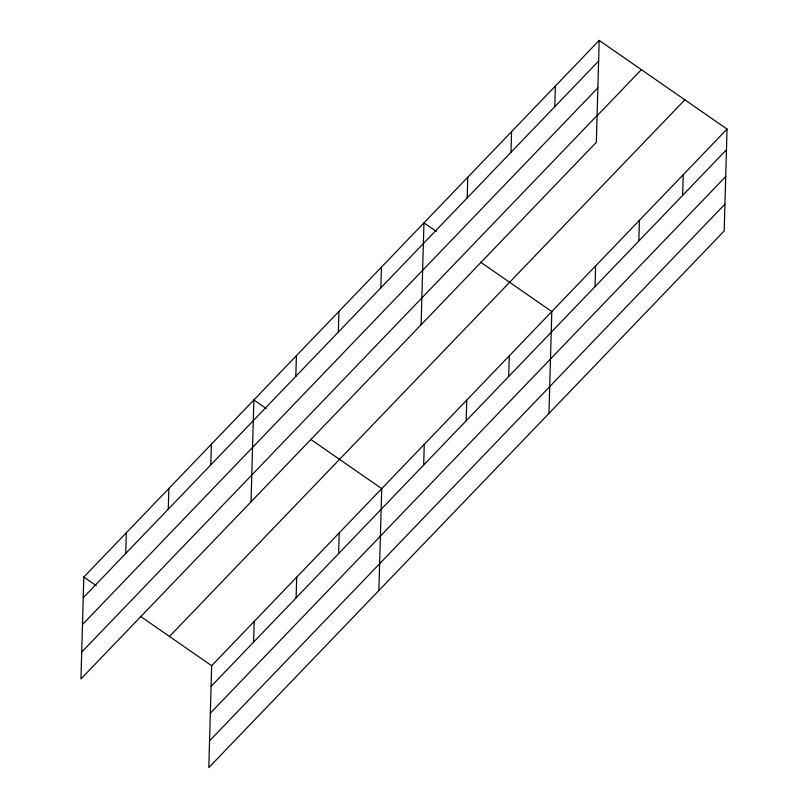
<?xml version="1.0" encoding="UTF-8"?>
<svg xmlns="http://www.w3.org/2000/svg" width="808" height="808" viewBox="0 0 808 808"><rect width="100%" height="100%" fill="white"/><g stroke="black" fill="none" stroke-linecap="round" stroke-linejoin="round"><path stroke-width="1.21" d="M599.193 40.4L83.81 577.043L80.962 678.912L596.344 142.279L599.193 40.4L727.038 129.088L724.19 230.957L208.807 767.6L211.656 665.721L727.038 129.088M125.755 553.44L126.331 532.765M168.266 509.171L168.852 488.497M210.787 464.903L211.363 444.218M251.036 501.829L253.884 399.95L266.236 408.515M253.601 642.128L254.177 621.453M295.829 376.356L296.405 355.671M296.112 597.859L296.698 577.175M338.34 332.078L338.926 311.403M338.633 553.581L339.209 532.906M380.861 287.81L381.437 267.135M378.881 590.507L381.729 488.638L310.565 439.269M421.109 324.735L423.958 222.857L436.31 231.421M423.675 465.034L424.25 444.36M467.186 197.92L467.771 177.245M466.196 420.766L466.772 400.091M510.999 152.308L511.575 131.633M508.707 376.488L509.293 355.813M554.803 106.686L555.379 86.012M548.965 413.413L551.803 311.545L480.639 262.176M595.041 286.608L595.617 265.923M638.845 240.986L639.421 220.311M682.649 195.374L683.225 174.7M83.234 597.718L598.607 61.075M82.487 624.513L597.859 87.87M81.709 652.117L597.092 115.483M597.567 115.281L641.38 69.67M169.468 636.462L684.851 99.818M211.08 686.396L726.463 149.763M210.333 713.201L725.715 176.558M209.555 740.805L724.938 204.161M83.81 577.043L96.162 585.608M140.491 616.352L211.656 665.721"/></g></svg>
